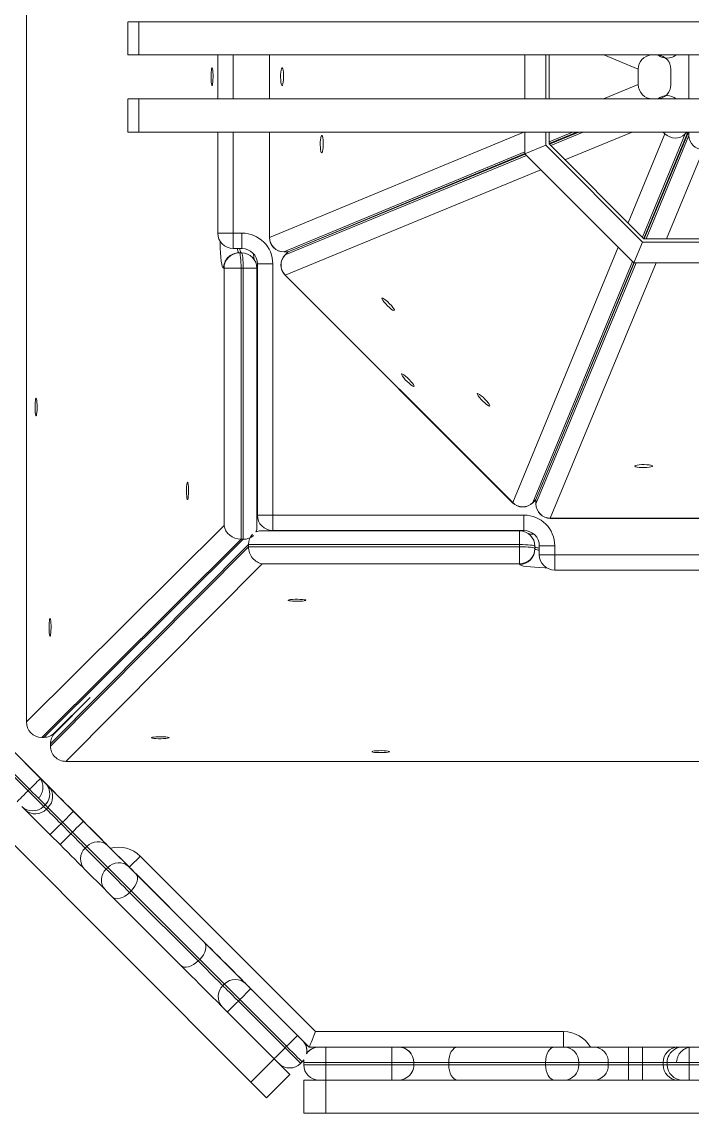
# Model space of a CAD drawing. Header units: millimetres. Extents: x -12977 to 11786, y -11805 to 10558.
# Drawn here: x -1019.3 to -715, y 893.8 to 1389.2 of the extents above; entities that cross this region are included whole.
import ezdxf

# ---------------------------------------------------------------- set-up
doc = ezdxf.new("R2010")
doc.units = ezdxf.units.MM
doc.layers.add('DIKOM_ОБЪЕКТ', color=7, linetype='Continuous')

msp = doc.modelspace()

# ---------------------------------------------------------------- linework, layer by layer
at = {"layer": 'DIKOM_ОБЪЕКТ', "color": 7, "linetype": 'Continuous', "lineweight": 15}
for p, q in [((-1017.231, 1071.409), (-1017.231, 1657.321)), ((-971.106, 1389.147), (-971.106, 1374.147)), ((-893.426, 1389.158), (-970.048, 1389.148)), ((-968.729, 1389.168), (-968.729, 1389.148)), ((-967.382, 1389.168), (-893.715, 1389.159)), ((-967.382, 1389.168), (-967.382, 1389.148)), ((-966.131, 1389.147), (-681.314, 1389.146)), ((-966.131, 1389.147), (-966.131, 1374.147)), ((-893.715, 1389.159), (-893.715, 1389.158)), ((-966.131, 1374.147), (-681.314, 1374.146)), ((-930.375, 1354.169), (-930.375, 1374.147)), ((-923.375, 1374.147), (-923.375, 1354.168)), ((-906.889, 1374.147), (-906.889, 1354.169)), ((-906.796, 1374.147), (-906.796, 1354.168)), ((-790.915, 1374.147), (-790.915, 1354.168)), ((-781.415, 1374.147), (-781.415, 1354.168)), ((-779.897, 1374.147), (-779.897, 1354.168)), ((-739.461, 1367.655), (-755.057, 1374.147)), ((-716.447, 1374.146), (-716.448, 1354.147)), ((-739.461, 1367.655), (-739.461, 1360.686)), ((-724.675, 1367.655), (-724.675, 1360.687)), ((-755.168, 1354.169), (-739.461, 1360.686)), ((-971.106, 1354.147), (-971.106, 1339.147)), ((-893.427, 1354.158), (-970.047, 1354.147)), ((-968.729, 1354.168), (-968.729, 1354.148)), ((-967.382, 1354.168), (-893.715, 1354.159)), ((-967.382, 1354.168), (-967.382, 1354.148)), ((-966.131, 1354.147), (-681.314, 1354.147)), ((-966.131, 1354.147), (-966.131, 1339.147)), ((-716.448, 1354.168), (-963.704, 1354.169)), ((-893.715, 1354.159), (-893.715, 1354.158)), ((-733.054, 1354.171), (-733.059, 1354.168)), ((-731.082, 1354.171), (-733.054, 1354.171)), ((-731.088, 1354.168), (-731.082, 1354.171)), ((-716.448, 1354.147), (-696.447, 1354.147)), ((-966.131, 1339.147), (-681.314, 1339.146)), ((-930.375, 1293.279), (-930.375, 1339.147)), ((-923.375, 1339.147), (-923.375, 1293.278)), ((-906.889, 1339.147), (-906.889, 1291.249)), ((-906.796, 1291.249), (-791.369, 1339.147)), ((-906.796, 1339.147), (-906.796, 1291.249)), ((-790.915, 1339.146), (-790.915, 1329.202)), ((-781.415, 1339.147), (-781.415, 1333.132)), ((-779.896, 1339.146), (-779.897, 1333.761)), ((-769.259, 1339.146), (-779.897, 1334.732)), ((-779.896, 1333.914), (-767.288, 1339.147)), ((-766.491, 1339.146), (-779.795, 1333.659)), ((-779.215, 1333.079), (-764.506, 1339.147)), ((-742.275, 1339.146), (-772.723, 1326.587)), ((-744.029, 1297.893), (-727.324, 1338.354)), ((-718.186, 1338.277), (-737.539, 1291.403)), ((-736.96, 1290.824), (-717.009, 1339.147)), ((-716.591, 1339.146), (-736.706, 1290.72)), ((-728.116, 1339.146), (-727.324, 1338.354)), ((-717.316, 1339.146), (-718.186, 1338.277)), ((-716.434, 1339.146), (-716.435, 1337.552)), ((-781.415, 1333.132), (-790.915, 1329.202)), ((-781.415, 1333.132), (-737.485, 1289.201)), ((-779.897, 1333.761), (-736.855, 1290.719)), ((-735.887, 1290.72), (-716.435, 1337.552)), ((-790.915, 1330.16), (-900.312, 1284.764)), ((-899.734, 1283.368), (-790.243, 1328.53)), ((-898.341, 1284.764), (-790.915, 1329.342)), ((-790.823, 1329.11), (-898.34, 1284.762)), ((-790.915, 1329.202), (-741.417, 1279.704)), ((-709.918, 1331.144), (-726.71, 1290.72)), ((-783.751, 1322.038), (-899.734, 1274.198)), ((-923.375, 1293.278), (-919.375, 1293.278)), ((-906.796, 1291.249), (-906.889, 1291.249)), ((-737.485, 1289.201), (-741.417, 1279.704)), ((-737.485, 1289.201), (-675.357, 1289.201)), ((-736.855, 1290.719), (-675.986, 1290.72)), ((-919.375, 1286.279), (-923.375, 1286.279)), ((-920.78, 1284.279), (-920.553, 1284.279)), ((-919.786, 1284.279), (-920.78, 1284.279)), ((-920.553, 1284.279), (-919.56, 1284.279)), ((-919.56, 1284.279), (-919.786, 1284.279)), ((-900.312, 1284.764), (-900.389, 1284.749)), ((-900.389, 1284.749), (-898.417, 1284.749)), ((-900.312, 1284.764), (-898.341, 1284.764)), ((-898.405, 1284.719), (-899.799, 1283.325)), ((-899.799, 1283.325), (-899.734, 1283.368)), ((-898.34, 1284.762), (-899.734, 1283.368)), ((-898.341, 1284.764), (-898.417, 1284.749)), ((-898.405, 1284.719), (-898.34, 1284.762)), ((-796.455, 1170.92), (-748.582, 1286.869)), ((-912.375, 1165.279), (-912.375, 1279.279)), ((-905.375, 1279.278), (-905.375, 1165.278)), ((-742.091, 1280.378), (-787.285, 1170.919)), ((-785.891, 1172.313), (-741.512, 1279.799)), ((-785.889, 1170.341), (-740.462, 1279.704)), ((-741.281, 1279.704), (-785.889, 1172.312)), ((-731.285, 1279.705), (-779.405, 1163.857)), ((-741.417, 1279.704), (-671.417, 1279.704)), ((-927.508, 1277.279), (-927.734, 1277.279)), ((-927.508, 1160.536), (-927.508, 1277.279)), ((-919.761, 1277.278), (-919.761, 1154.278)), ((-918.768, 1277.278), (-919.761, 1277.278)), ((-918.768, 1154.278), (-918.768, 1277.278)), ((-912.56, 1159.828), (-912.56, 1277.279)), ((-899.734, 1274.198), (-899.799, 1274.133)), ((-899.799, 1274.133), (-796.52, 1170.854)), ((-899.734, 1274.198), (-796.455, 1170.92)), ((-912.56, 1262.544), (-912.375, 1262.171)), ((-912.559, 1262.541), (-912.375, 1262.167)), ((-796.455, 1170.92), (-796.52, 1170.854)), ((-787.328, 1170.854), (-785.934, 1172.248)), ((-787.285, 1170.919), (-787.328, 1170.854)), ((-787.285, 1170.919), (-785.891, 1172.313)), ((-785.891, 1172.313), (-785.934, 1172.248)), ((-785.905, 1172.236), (-785.889, 1172.312)), ((-785.905, 1172.236), (-785.904, 1170.264)), ((-785.904, 1170.264), (-785.889, 1170.341)), ((-785.889, 1172.312), (-785.889, 1170.341)), ((-905.375, 1165.278), (-791.375, 1165.279)), ((-1017.231, 1071.409), (-927.508, 1160.536)), ((-779.405, 1163.857), (-633.347, 1163.857)), ((-779.405, 1163.857), (-779.404, 1163.764)), ((-779.404, 1163.764), (-633.346, 1163.764)), ((-1162.833, 1155.345), (-915.346, 907.858)), ((-793.375, 1158.094), (-910.826, 1158.094)), ((-791.375, 1158.279), (-905.375, 1158.279)), ((-808.447, 1158.279), (-808.073, 1158.094)), ((-808.443, 1158.279), (-808.069, 1158.094)), ((-919.761, 1154.278), (-1010.276, 1064.365)), ((-1009.282, 1064.365), (-918.768, 1154.278)), ((-1006.328, 1060.417), (-916.375, 1150.892)), ((-916.375, 1151.886), (-1006.327, 1061.41)), ((-918.768, 1154.278), (-919.761, 1154.278)), ((-916.375, 1151.886), (-916.375, 1150.892)), ((-793.375, 1151.886), (-916.375, 1151.886)), ((-916.375, 1150.892), (-793.375, 1150.892)), ((-793.375, 1150.892), (-793.375, 1151.886)), ((-786.375, 1151.094), (-786.375, 1150.101)), ((-786.375, 1150.868), (-786.375, 1151.094)), ((-786.375, 1149.875), (-786.375, 1150.868)), ((-786.375, 1150.101), (-786.375, 1149.875)), ((-784.375, 1147.279), (-784.375, 1151.279)), ((-777.375, 1151.278), (-777.375, 1147.279)), ((-777.375, 1147.279), (-635.375, 1147.278)), ((-910.118, 1143.146), (-999.283, 1053.462)), ((-793.375, 1143.146), (-910.118, 1143.146)), ((-793.375, 1142.919), (-793.375, 1143.146)), ((-635.375, 1140.279), (-777.375, 1140.279)), ((-978.277, 1013.22), (-1057.473, 1092.415)), ((-1004.412, 1066.38), (-988.305, 1082.381)), ((-988.305, 1082.381), (-1004.31, 1066.283)), ((-1009.282, 1064.365), (-1010.276, 1064.365)), ((-1006.327, 1061.41), (-1006.328, 1060.417)), ((-1024.951, 1059.879), (-1010.809, 1045.736)), ((-1030.608, 1054.221), (-1016.466, 1040.079)), ((-1015.76, 1040.786), (-1029.901, 1054.928)), ((-413.372, 1053.462), (-999.283, 1053.462)), ((-1010.999, 1045.93), (-1007.132, 1042.066)), ((-1016.466, 1040.079), (-1015.76, 1040.786)), ((-1008.688, 1043.615), (-1008.688, 1043.616)), ((-1017.739, 1031.459), (-1019.132, 1032.851)), ((-1008.688, 1033.716), (-1009.395, 1033.009)), ((-1009.393, 1033.011), (-1008.144, 1031.764)), ((-1007.437, 1032.471), (-1008.685, 1033.718)), ((-1008.144, 1031.764), (-1007.437, 1032.471)), ((-1007.505, 1035.292), (-1007.504, 1035.292)), ((-995.851, 1030.786), (-991.356, 1026.291)), ((-1000.801, 1025.836), (-1001.508, 1025.129)), ((-996.306, 1021.341), (-1000.801, 1025.836)), ((-1001.508, 1025.129), (-997.013, 1020.634)), ((-997.013, 1020.634), (-996.306, 1021.341)), ((-1001.962, 1015.685), (-1006.457, 1020.18)), ((-989.779, 1014.813), (-990.486, 1014.105)), ((-990.486, 1014.105), (-980.988, 1004.603)), ((-980.281, 1005.31), (-989.779, 1014.813)), ((-980.259, 1015.193), (-970.762, 1005.691)), ((-965.549, 1010.392), (-885.928, 930.772)), ((-981.368, 995.084), (-990.866, 1004.587)), ((-980.988, 1004.603), (-980.281, 1005.31)), ((-888.827, 923.772), (-970.498, 1005.443)), ((-968.376, 1003.322), (-968.376, 1003.321)), ((-967.571, 1002.499), (-936.477, 971.41)), ((-947.083, 960.804), (-978.177, 991.892)), ((-969.644, 994.672), (-970.351, 993.965)), ((-970.351, 993.965), (-939.257, 962.876)), ((-938.55, 963.583), (-969.644, 994.672)), ((-939.257, 962.876), (-938.55, 963.583)), ((-928.078, 951.692), (-927.37, 952.399)), ((-928.076, 951.694), (-928.078, 951.692)), ((-927.369, 952.401), (-928.076, 951.694)), ((-927.37, 952.399), (-927.369, 952.401)), ((-917.47, 952.401), (-917.471, 952.399)), ((-929.26, 950.118), (-929.261, 950.116)), ((-915.35, 950.277), (-894.137, 929.064)), ((-920.3, 945.327), (-921.007, 944.619)), ((-921.007, 944.619), (-899.794, 923.406)), ((-899.087, 924.113), (-920.3, 945.327)), ((-904.743, 918.457), (-925.956, 939.67)), ((-892.015, 926.943), (-892.009, 926.954)), ((-885.928, 930.772), (-773.327, 930.771)), ((-899.794, 923.406), (-899.087, 924.113)), ((-890.891, 925.837), (-891.018, 925.71)), ((-773.327, 923.772), (-888.827, 923.772)), ((-884.327, 923.772), (-884.333, 923.761)), ((-881.333, 923.761), (-851.333, 923.761)), ((-848.333, 923.761), (-848.332, 923.763)), ((-821.45, 923.765), (-777.481, 923.761)), ((-776.327, 923.772), (-776.327, 923.772)), ((-772.968, 923.761), (-759.531, 923.765)), ((-650.328, 923.77), (-762.328, 923.77)), ((-743.838, 923.766), (-737.481, 923.766)), ((-721.528, 923.765), (-716.062, 923.763)), ((-719.333, 923.761), (-719.333, 923.761)), ((-716.333, 923.761), (-696.333, 923.761)), ((-915.346, 907.858), (-904.745, 918.459)), ((-892.015, 917.043), (-892.722, 916.336)), ((-891.225, 917.986), (-892.015, 917.043)), ((-891.225, 917.986), (-891.333, 916.761)), ((-891.333, 915.761), (-891.333, 916.761)), ((-851.334, 916.76), (-881.334, 916.76)), ((-881.334, 916.76), (-881.334, 915.76)), ((-851.334, 915.76), (-851.334, 916.76)), ((-841.332, 916.763), (-841.333, 916.761)), ((-841.333, 916.761), (-841.333, 915.761)), ((-841.332, 915.763), (-841.332, 916.763)), ((-781.55, 916.761), (-825.519, 916.764)), ((-825.519, 916.764), (-825.519, 915.764)), ((-781.55, 915.761), (-781.55, 916.761)), ((-753.07, 916.765), (-766.506, 916.761)), ((-766.506, 916.761), (-766.506, 915.761)), ((-753.07, 915.765), (-753.07, 916.765)), ((-743.838, 916.765), (-743.838, 915.765)), ((-737.481, 916.765), (-743.838, 916.765)), ((-737.481, 915.765), (-737.481, 916.765)), ((-728.097, 916.765), (-728.097, 915.764)), ((-726.333, 916.764), (-728.097, 916.765)), ((-726.333, 915.761), (-726.333, 916.761)), ((-725.466, 920.135), (-725.887, 919.154)), ((-725.466, 920.135), (-725.466, 920.135)), ((-696.334, 916.76), (-716.334, 916.76)), ((-716.334, 916.76), (-716.334, 915.76)), ((-881.334, 915.76), (-851.334, 915.76)), ((-842.2, 912.387), (-842.199, 912.389)), ((-841.333, 915.761), (-841.332, 915.763)), ((-825.519, 915.764), (-781.55, 915.761)), ((-766.506, 915.761), (-753.07, 915.765)), ((-743.838, 915.765), (-737.481, 915.765)), ((-728.097, 915.764), (-726.333, 915.764)), ((-716.334, 915.76), (-696.334, 915.76)), ((-897.667, 911.395), (-908.274, 900.788)), ((-897.66, 911.409), (-897.667, 911.395)), ((-891.329, 893.769), (-891.328, 908.769)), ((-891.328, 908.769), (-891.321, 908.783)), ((-851.333, 908.761), (-881.333, 908.761)), ((-881.329, 908.761), (-881.329, 893.768)), ((-777.481, 908.761), (-821.45, 908.765)), ((-759.532, 908.765), (-772.967, 908.761)), ((-737.481, 908.766), (-743.838, 908.766)), ((-719.549, 908.764), (-721.527, 908.765)), ((-696.333, 908.76), (-716.333, 908.761)), ((-881.329, 893.768), (-531.329, 893.768))]:
    msp.add_line(p, q, dxfattribs=at)
at = {"layer": 'DIKOM_ОБЪЕКТ', "color": 7, "linetype": 'Continuous', "lineweight": 15, "flags": 128}
for points in [[(-970.048, 1389.148), (-970.741, 1389.147), (-971.078, 1389.147), (-971.031, 1389.147), (-970.605, 1389.147), (-969.832, 1389.147), (-968.771, 1389.147), (-967.505, 1389.147), (-966.131, 1389.147)], [(-963.704, 1389.169), (-965.139, 1389.169), (-966.455, 1389.168), (-967.543, 1389.168), (-968.31, 1389.168), (-968.692, 1389.168), (-968.657, 1389.168), (-968.208, 1389.168), (-967.382, 1389.168)], [(-893.715, 1389.159), (-893.171, 1389.159), (-892.759, 1389.159), (-892.49, 1389.159), (-892.373, 1389.159), (-892.412, 1389.158), (-892.605, 1389.158), (-892.947, 1389.158), (-893.426, 1389.158)], [(-971.106, 1374.147), (-971.031, 1374.147), (-970.604, 1374.147), (-969.831, 1374.147), (-968.771, 1374.147), (-967.505, 1374.147), (-966.131, 1374.147)], [(-932.939, 1360.284), (-932.806, 1360.462), (-932.684, 1360.979), (-932.585, 1361.79), (-932.518, 1362.822), (-932.488, 1363.985), (-932.498, 1365.174), (-932.547, 1366.284), (-932.631, 1367.216), (-932.743, 1367.888), (-932.872, 1368.239), (-933.007, 1368.24), (-933.136, 1367.888), (-933.247, 1367.217), (-933.331, 1366.284), (-933.38, 1365.175), (-933.391, 1363.986), (-933.36, 1362.823), (-933.293, 1361.791), (-933.194, 1360.98), (-933.073, 1360.462), (-932.939, 1360.284)], [(-901.154, 1360.274), (-900.955, 1360.452), (-900.774, 1360.969), (-900.627, 1361.78), (-900.526, 1362.812), (-900.482, 1363.975), (-900.497, 1365.164), (-900.57, 1366.274), (-900.695, 1367.206), (-900.861, 1367.878), (-901.053, 1368.229), (-901.254, 1368.229), (-901.446, 1367.878), (-901.612, 1367.206), (-901.737, 1366.274), (-901.811, 1365.165), (-901.825, 1363.976), (-901.781, 1362.813), (-901.68, 1361.78), (-901.533, 1360.969), (-901.352, 1360.452), (-901.154, 1360.274)], [(-970.047, 1354.147), (-970.741, 1354.147), (-971.078, 1354.147), (-971.031, 1354.147), (-970.605, 1354.147), (-969.831, 1354.147), (-968.771, 1354.147), (-967.505, 1354.147), (-966.131, 1354.147)], [(-963.704, 1354.169), (-965.139, 1354.168), (-966.456, 1354.168), (-967.543, 1354.168), (-968.31, 1354.168), (-968.692, 1354.168), (-968.657, 1354.168), (-968.208, 1354.168), (-967.382, 1354.168)], [(-893.715, 1354.159), (-893.171, 1354.159), (-892.759, 1354.159), (-892.49, 1354.159), (-892.373, 1354.159), (-892.412, 1354.159), (-892.605, 1354.158), (-892.947, 1354.158), (-893.427, 1354.158)], [(-971.106, 1339.147), (-971.031, 1339.147), (-970.605, 1339.147), (-969.831, 1339.147), (-968.771, 1339.147), (-967.505, 1339.147), (-966.131, 1339.147)], [(-883.147, 1329.642), (-882.948, 1329.819), (-882.767, 1330.336), (-882.62, 1331.147), (-882.52, 1332.18), (-882.475, 1333.342), (-882.49, 1334.531), (-882.563, 1335.641), (-882.689, 1336.574), (-882.854, 1337.245), (-883.046, 1337.597), (-883.247, 1337.597), (-883.439, 1337.246), (-883.605, 1336.574), (-883.73, 1335.642), (-883.803, 1334.532), (-883.819, 1333.343), (-883.774, 1332.181), (-883.673, 1331.148), (-883.526, 1330.337), (-883.345, 1329.819), (-883.147, 1329.642)], [(-930.375, 1293.279), (-930.24, 1293.279), (-929.842, 1293.279), (-929.195, 1293.279), (-928.325, 1293.279), (-927.264, 1293.279), (-926.054, 1293.278), (-924.741, 1293.278), (-923.375, 1293.278)], [(-923.375, 1286.279), (-923.375, 1286.414), (-923.375, 1286.812), (-923.375, 1287.458), (-923.375, 1288.329), (-923.375, 1289.39), (-923.375, 1290.6), (-923.375, 1291.913), (-923.375, 1293.278)], [(-919.375, 1286.279), (-919.375, 1286.413), (-919.375, 1286.812), (-919.375, 1287.458), (-919.375, 1288.329), (-919.375, 1289.389), (-919.375, 1290.6), (-919.375, 1291.913), (-919.375, 1293.278)], [(-927.734, 1277.279), (-928.01, 1277.492), (-928.276, 1278.124), (-928.526, 1279.156), (-928.753, 1280.556), (-928.948, 1282.281), (-929.106, 1284.281), (-929.223, 1286.492), (-929.295, 1288.85), (-929.306, 1289.562)], [(-920.553, 1284.279), (-920.399, 1284.144), (-920.25, 1283.746), (-920.113, 1283.099), (-919.993, 1282.228), (-919.895, 1281.168), (-919.822, 1279.957), (-919.776, 1278.644), (-919.761, 1277.278)], [(-918.768, 1277.278), (-918.783, 1278.644), (-918.828, 1279.957), (-918.901, 1281.167), (-918.999, 1282.228), (-919.119, 1283.099), (-919.256, 1283.746), (-919.405, 1284.144), (-919.56, 1284.279)], [(-912.375, 1279.279), (-912.24, 1279.279), (-911.842, 1279.279), (-911.195, 1279.279), (-910.325, 1279.279), (-909.264, 1279.279), (-908.054, 1279.278), (-906.741, 1279.278), (-905.375, 1279.278)], [(-919.761, 1277.278), (-921.133, 1277.278), (-922.483, 1277.278), (-923.759, 1277.278), (-924.911, 1277.279), (-925.896, 1277.279), (-926.676, 1277.279), (-927.22, 1277.279), (-927.508, 1277.279)], [(-918.768, 1277.278), (-917.426, 1277.278), (-916.166, 1277.278), (-915.037, 1277.279), (-914.081, 1277.279), (-913.337, 1277.279), (-912.831, 1277.279), (-912.584, 1277.279), (-912.56, 1277.279)], [(-850.198, 1258.096), (-850.183, 1258.362), (-850.421, 1258.856), (-850.89, 1259.533), (-851.549, 1260.334), (-852.34, 1261.188), (-853.191, 1262.018), (-854.028, 1262.751), (-854.776, 1263.322), (-855.368, 1263.679), (-855.752, 1263.792), (-855.894, 1263.65), (-855.781, 1263.266), (-855.423, 1262.674), (-854.853, 1261.926), (-854.12, 1261.09), (-853.29, 1260.238), (-852.436, 1259.448), (-851.635, 1258.789), (-850.958, 1258.319), (-850.464, 1258.081), (-850.198, 1258.096)], [(-841.277, 1223.718), (-841.262, 1223.984), (-841.5, 1224.478), (-841.969, 1225.155), (-842.628, 1225.956), (-843.419, 1226.81), (-844.27, 1227.64), (-845.107, 1228.373), (-845.854, 1228.944), (-846.447, 1229.301), (-846.831, 1229.414), (-846.973, 1229.272), (-846.86, 1228.888), (-846.502, 1228.296), (-845.932, 1227.548), (-845.199, 1226.712), (-844.369, 1225.86), (-843.515, 1225.07), (-842.714, 1224.411), (-842.037, 1223.942), (-841.543, 1223.703), (-841.277, 1223.718)], [(-806.893, 1214.792), (-806.879, 1215.058), (-807.117, 1215.551), (-807.586, 1216.229), (-808.245, 1217.03), (-809.036, 1217.884), (-809.887, 1218.714), (-810.724, 1219.447), (-811.471, 1220.017), (-812.064, 1220.375), (-812.448, 1220.488), (-812.59, 1220.346), (-812.477, 1219.962), (-812.119, 1219.37), (-811.548, 1218.622), (-810.816, 1217.785), (-809.985, 1216.934), (-809.132, 1216.144), (-808.331, 1215.484), (-807.653, 1215.015), (-807.159, 1214.777), (-806.893, 1214.792)], [(-1012.819, 1210.361), (-1012.685, 1210.538), (-1012.563, 1211.056), (-1012.465, 1211.867), (-1012.397, 1212.899), (-1012.367, 1214.062), (-1012.377, 1215.25), (-1012.427, 1216.361), (-1012.511, 1217.293), (-1012.622, 1217.965), (-1012.751, 1218.316), (-1012.886, 1218.316), (-1013.015, 1217.965), (-1013.126, 1217.293), (-1013.21, 1216.361), (-1013.26, 1215.251), (-1013.27, 1214.062), (-1013.24, 1212.9), (-1013.172, 1211.867), (-1013.074, 1211.056), (-1012.952, 1210.539), (-1012.819, 1210.361)], [(-733.005, 1187.5), (-733.183, 1187.698), (-733.7, 1187.879), (-734.511, 1188.026), (-735.543, 1188.127), (-736.706, 1188.171), (-737.895, 1188.156), (-739.005, 1188.083), (-739.937, 1187.958), (-740.609, 1187.792), (-740.96, 1187.6), (-740.96, 1187.399), (-740.608, 1187.207), (-739.937, 1187.042), (-739.005, 1186.916), (-737.895, 1186.843), (-736.706, 1186.828), (-735.543, 1186.873), (-734.511, 1186.973), (-733.7, 1187.12), (-733.182, 1187.301), (-733.005, 1187.5)], [(-944.075, 1172.281), (-943.941, 1172.459), (-943.82, 1172.976), (-943.721, 1173.787), (-943.653, 1174.82), (-943.623, 1175.982), (-943.633, 1177.171), (-943.683, 1178.281), (-943.767, 1179.213), (-943.878, 1179.885), (-944.007, 1180.237), (-944.142, 1180.237), (-944.271, 1179.885), (-944.383, 1179.214), (-944.467, 1178.282), (-944.516, 1177.172), (-944.526, 1175.983), (-944.496, 1174.82), (-944.429, 1173.788), (-944.33, 1172.977), (-944.208, 1172.459), (-944.075, 1172.281)], [(-912.375, 1165.279), (-912.24, 1165.279), (-911.842, 1165.279), (-911.195, 1165.279), (-910.325, 1165.279), (-909.264, 1165.279), (-908.054, 1165.278), (-906.741, 1165.278), (-905.375, 1165.278)], [(-905.375, 1165.278), (-905.375, 1163.913), (-905.375, 1162.6), (-905.375, 1161.39), (-905.375, 1160.329), (-905.375, 1159.458), (-905.375, 1158.812), (-905.375, 1158.414), (-905.375, 1158.279)], [(-791.375, 1165.279), (-791.375, 1163.913), (-791.375, 1162.6), (-791.375, 1161.39), (-791.375, 1160.329), (-791.375, 1159.459), (-791.375, 1158.812), (-791.375, 1158.414), (-791.375, 1158.279)], [(-793.375, 1151.886), (-793.375, 1153.228), (-793.375, 1154.487), (-793.375, 1155.617), (-793.375, 1156.572), (-793.375, 1157.317), (-793.375, 1157.823), (-793.375, 1158.07), (-793.375, 1158.094)], [(-786.375, 1151.094), (-786.509, 1151.249), (-786.908, 1151.397), (-787.555, 1151.534), (-788.425, 1151.654), (-789.486, 1151.752), (-790.696, 1151.826), (-792.01, 1151.871), (-793.375, 1151.886)], [(-793.375, 1150.892), (-793.375, 1149.52), (-793.375, 1148.17), (-793.375, 1146.895), (-793.375, 1145.742), (-793.375, 1144.757), (-793.375, 1143.978), (-793.375, 1143.434), (-793.375, 1143.146)], [(-793.375, 1150.892), (-792.01, 1150.877), (-790.696, 1150.832), (-789.486, 1150.759), (-788.425, 1150.66), (-787.555, 1150.54), (-786.908, 1150.404), (-786.509, 1150.255), (-786.375, 1150.101)], [(-777.375, 1151.278), (-778.741, 1151.278), (-780.054, 1151.278), (-781.264, 1151.279), (-782.325, 1151.279), (-783.195, 1151.279), (-783.842, 1151.279), (-784.24, 1151.279), (-784.375, 1151.279)], [(-777.375, 1147.279), (-778.741, 1147.278), (-780.054, 1147.278), (-781.264, 1147.279), (-782.325, 1147.279), (-783.195, 1147.279), (-783.842, 1147.279), (-784.24, 1147.279), (-784.375, 1147.279)], [(-777.375, 1147.279), (-777.375, 1145.913), (-777.375, 1144.6), (-777.375, 1143.39), (-777.375, 1142.329), (-777.375, 1141.459), (-777.375, 1140.812), (-777.375, 1140.414), (-777.375, 1140.279)], [(-781.093, 1141.348), (-781.805, 1141.36), (-784.162, 1141.431), (-786.374, 1141.548), (-788.373, 1141.706), (-790.099, 1141.902), (-791.499, 1142.128), (-792.53, 1142.378), (-793.162, 1142.644), (-793.375, 1142.919)], [(-890.38, 1126.586), (-890.558, 1126.72), (-891.075, 1126.841), (-891.886, 1126.94), (-892.919, 1127.007), (-894.081, 1127.037), (-895.27, 1127.027), (-896.38, 1126.978), (-897.312, 1126.894), (-897.984, 1126.783), (-898.335, 1126.654), (-898.335, 1126.519), (-897.984, 1126.39), (-897.312, 1126.279), (-896.38, 1126.195), (-895.269, 1126.145), (-894.08, 1126.135), (-892.918, 1126.165), (-891.886, 1126.233), (-891.075, 1126.332), (-890.557, 1126.453), (-890.38, 1126.586)], [(-1006.481, 1110.29), (-1006.347, 1110.467), (-1006.226, 1110.985), (-1006.127, 1111.795), (-1006.06, 1112.828), (-1006.03, 1113.991), (-1006.04, 1115.18), (-1006.089, 1116.289), (-1006.173, 1117.222), (-1006.285, 1117.894), (-1006.413, 1118.245), (-1006.549, 1118.245), (-1006.677, 1117.894), (-1006.789, 1117.222), (-1006.873, 1116.29), (-1006.922, 1115.18), (-1006.932, 1113.991), (-1006.902, 1112.829), (-1006.835, 1111.796), (-1006.736, 1110.985), (-1006.614, 1110.468), (-1006.481, 1110.29)], [(-952.398, 1064.207), (-952.576, 1064.34), (-953.093, 1064.462), (-953.904, 1064.561), (-954.937, 1064.628), (-956.1, 1064.658), (-957.289, 1064.648), (-958.398, 1064.599), (-959.331, 1064.515), (-960.002, 1064.403), (-960.354, 1064.275), (-960.353, 1064.14), (-960.002, 1064.011), (-959.33, 1063.899), (-958.398, 1063.815), (-957.288, 1063.766), (-956.099, 1063.756), (-954.936, 1063.786), (-953.904, 1063.853), (-953.093, 1063.952), (-952.576, 1064.074), (-952.398, 1064.207)], [(-852.33, 1057.872), (-852.508, 1058.006), (-853.025, 1058.127), (-853.836, 1058.226), (-854.869, 1058.293), (-856.031, 1058.323), (-857.22, 1058.313), (-858.33, 1058.264), (-859.262, 1058.18), (-859.934, 1058.069), (-860.285, 1057.94), (-860.285, 1057.805), (-859.933, 1057.676), (-859.262, 1057.565), (-858.33, 1057.48), (-857.22, 1057.431), (-856.031, 1057.421), (-854.868, 1057.451), (-853.836, 1057.519), (-853.025, 1057.617), (-852.507, 1057.739), (-852.33, 1057.872)], [(-1010.809, 1045.736), (-1010.904, 1045.641), (-1011.186, 1045.359), (-1011.643, 1044.902), (-1012.259, 1044.286), (-1013.009, 1043.536), (-1013.865, 1042.68), (-1014.794, 1041.752), (-1015.76, 1040.786)], [(-1011.696, 1046.626), (-1011.733, 1046.663), (-1011.682, 1046.613), (-1011.542, 1046.473)], [(-1009.145, 1044.074), (-1010.019, 1044.948), (-1010.724, 1045.654), (-1011.25, 1046.18), (-1011.588, 1046.518), (-1011.696, 1046.626)], [(-1011.542, 1046.473), (-1011.436, 1046.367), (-1010.999, 1045.93)], [(-1010.809, 1045.736), (-1010.396, 1045.323), (-1009.998, 1044.925), (-1009.631, 1044.558), (-1009.309, 1044.237), (-1009.045, 1043.973), (-1008.849, 1043.777), (-1008.729, 1043.656), (-1008.688, 1043.615)], [(-1008.688, 1033.716), (-1008.824, 1033.852), (-1009.226, 1034.254), (-1009.88, 1034.907), (-1010.759, 1035.786), (-1011.831, 1036.858), (-1013.054, 1038.08), (-1014.38, 1039.407), (-1015.76, 1040.786)], [(-1008.688, 1043.616), (-1008.695, 1043.623), (-1008.717, 1043.646), (-1008.754, 1043.682), (-1008.805, 1043.734), (-1008.87, 1043.799), (-1008.949, 1043.878), (-1009.041, 1043.97), (-1009.145, 1044.074)], [(-1007.132, 1042.066), (-1006.372, 1041.306), (-1005.368, 1040.303), (-1004.144, 1039.079), (-1002.728, 1037.663), (-1001.153, 1036.088), (-999.455, 1034.391), (-997.674, 1032.61), (-995.851, 1030.786)], [(-1016.466, 1040.079), (-1017.432, 1039.113), (-1018.36, 1038.185), (-1019.216, 1037.329), (-1019.966, 1036.579), (-1020.582, 1035.964), (-1021.039, 1035.506), (-1021.321, 1035.225), (-1021.416, 1035.13)], [(-1016.466, 1040.079), (-1015.087, 1038.699), (-1013.76, 1037.373), (-1012.538, 1036.151), (-1011.466, 1035.079), (-1010.587, 1034.2), (-1009.933, 1033.547), (-1009.531, 1033.145), (-1009.395, 1033.009)], [(-1006.457, 1020.18), (-1008.28, 1022.003), (-1010.062, 1023.784), (-1011.759, 1025.482), (-1013.334, 1027.057), (-1014.751, 1028.472), (-1015.975, 1029.696), (-1016.978, 1030.699), (-1017.739, 1031.459)], [(-1007.505, 1035.292), (-1007.817, 1034.777), (-1008.688, 1033.716)], [(-1008.144, 1031.764), (-1007.697, 1031.317), (-1007.106, 1030.727), (-1006.386, 1030.007), (-1005.553, 1029.174), (-1004.627, 1028.247), (-1003.628, 1027.249), (-1002.58, 1026.201), (-1001.508, 1025.129)], [(-1000.801, 1025.836), (-1001.873, 1026.908), (-1002.921, 1027.956), (-1003.92, 1028.955), (-1004.846, 1029.881), (-1005.679, 1030.714), (-1006.399, 1031.434), (-1006.99, 1032.024), (-1007.437, 1032.471)], [(-995.851, 1030.786), (-995.946, 1030.691), (-996.227, 1030.409), (-996.685, 1029.952), (-997.301, 1029.336), (-998.051, 1028.586), (-998.907, 1027.73), (-999.835, 1026.801), (-1000.801, 1025.836)], [(-991.356, 1026.291), (-991.451, 1026.196), (-991.732, 1025.914), (-992.19, 1025.457), (-992.806, 1024.841), (-993.556, 1024.091), (-994.411, 1023.235), (-995.34, 1022.306), (-996.306, 1021.341)], [(-991.356, 1026.291), (-989.594, 1024.53), (-987.872, 1022.807), (-986.224, 1021.16), (-984.687, 1019.622), (-983.294, 1018.229), (-982.075, 1017.01), (-981.056, 1015.99), (-980.259, 1015.193)], [(-1001.508, 1025.129), (-1002.474, 1024.163), (-1003.402, 1023.235), (-1004.258, 1022.379), (-1005.008, 1021.629), (-1005.623, 1021.013), (-1006.081, 1020.556), (-1006.362, 1020.275), (-1006.457, 1020.18)], [(-997.013, 1020.634), (-997.978, 1019.668), (-998.907, 1018.739), (-999.763, 1017.884), (-1000.513, 1017.134), (-1001.128, 1016.518), (-1001.586, 1016.061), (-1001.867, 1015.78), (-1001.962, 1015.685)], [(-997.013, 1020.634), (-995.977, 1019.598), (-994.963, 1018.584), (-993.994, 1017.615), (-993.09, 1016.711), (-992.271, 1015.891), (-991.554, 1015.174), (-990.954, 1014.574), (-990.486, 1014.105)], [(-989.779, 1014.813), (-990.247, 1015.281), (-990.846, 1015.881), (-991.564, 1016.598), (-992.383, 1017.418), (-993.287, 1018.322), (-994.257, 1019.292), (-995.27, 1020.305), (-996.306, 1021.341)], [(-990.866, 1004.587), (-991.663, 1005.384), (-992.682, 1006.403), (-993.9, 1007.622), (-995.294, 1009.016), (-996.831, 1010.553), (-998.478, 1012.201), (-1000.201, 1013.924), (-1001.962, 1015.685)], [(-968.376, 1003.321), (-968.527, 1003.472), (-968.974, 1003.918), (-969.703, 1004.647), (-970.693, 1005.636), (-971.913, 1006.856), (-973.327, 1008.27), (-974.891, 1009.834), (-976.558, 1011.5), (-978.277, 1013.22)], [(-970.762, 1005.691), (-970.531, 1005.46), (-970.214, 1005.142), (-969.826, 1004.754), (-969.386, 1004.314), (-968.917, 1003.845), (-968.443, 1003.371), (-967.986, 1002.914), (-967.571, 1002.499)], [(-965.549, 1010.392), (-966.514, 1009.426), (-967.443, 1008.498), (-968.298, 1007.642), (-969.048, 1006.892), (-969.664, 1006.277), (-970.121, 1005.82), (-970.403, 1005.538), (-970.498, 1005.443)], [(-980.988, 1004.603), (-980.32, 1003.934), (-979.418, 1003.032), (-978.32, 1001.934), (-977.069, 1000.682), (-975.714, 999.328), (-974.309, 997.923), (-972.911, 996.524), (-971.574, 995.187), (-970.351, 993.965)], [(-969.644, 994.672), (-970.866, 995.894), (-972.204, 997.231), (-973.602, 998.63), (-975.007, 1000.035), (-976.362, 1001.39), (-977.613, 1002.641), (-978.711, 1003.739), (-979.612, 1004.641), (-980.281, 1005.31)], [(-967.571, 1002.499), (-967.105, 1001.843), (-966.847, 1001.021), (-966.807, 1000.066), (-966.986, 999.015), (-967.379, 997.907), (-967.969, 996.785), (-968.733, 995.693), (-969.644, 994.672)], [(-978.177, 991.892), (-978.593, 992.308), (-979.049, 992.764), (-979.524, 993.239), (-979.993, 993.708), (-980.432, 994.147), (-980.82, 994.536), (-981.138, 994.853), (-981.368, 995.084)], [(-970.351, 993.965), (-971.372, 993.054), (-972.464, 992.289), (-973.586, 991.7), (-974.693, 991.307), (-975.745, 991.128), (-976.7, 991.168), (-977.521, 991.426), (-978.177, 991.892)], [(-936.477, 971.41), (-936.011, 970.754), (-935.753, 969.932), (-935.713, 968.977), (-935.893, 967.926), (-936.284, 966.818), (-936.875, 965.696), (-937.639, 964.604), (-938.55, 963.583)], [(-936.477, 971.41), (-934.979, 969.912), (-933.363, 968.297), (-931.666, 966.6), (-929.922, 964.856), (-928.169, 963.103), (-926.444, 961.378), (-924.784, 959.717), (-923.224, 958.158), (-921.797, 956.731), (-920.535, 955.468), (-919.463, 954.396), (-918.605, 953.538), (-917.979, 952.911), (-917.597, 952.529), (-917.47, 952.401)], [(-939.257, 962.876), (-940.278, 961.966), (-941.37, 961.201), (-942.492, 960.611), (-943.6, 960.219), (-944.651, 960.039), (-945.606, 960.079), (-946.427, 960.337), (-947.083, 960.804)], [(-939.257, 962.876), (-938.037, 961.656), (-936.703, 960.322), (-935.307, 958.926), (-933.905, 957.524), (-932.552, 956.171), (-931.302, 954.921), (-930.204, 953.823), (-929.301, 952.92), (-928.63, 952.248), (-928.216, 951.834), (-928.076, 951.694)], [(-927.369, 952.401), (-927.509, 952.541), (-927.922, 952.955), (-928.594, 953.627), (-929.497, 954.53), (-930.595, 955.628), (-931.845, 956.879), (-933.198, 958.231), (-934.6, 959.634), (-935.996, 961.029), (-937.33, 962.363), (-938.55, 963.583)], [(-928.243, 941.962), (-928.585, 942.304), (-929.212, 942.931), (-930.07, 943.789), (-931.142, 944.862), (-932.404, 946.124), (-933.83, 947.551), (-935.39, 949.111), (-937.05, 950.771), (-938.775, 952.496), (-940.528, 954.249), (-942.272, 955.993), (-943.97, 957.691), (-945.585, 959.306), (-947.083, 960.804)], [(-928.078, 951.692), (-928.948, 950.631), (-929.262, 950.113)], [(-928.076, 951.694), (-928.947, 950.633), (-929.26, 950.118)], [(-928.078, 951.692), (-927.942, 951.556), (-927.54, 951.153), (-926.886, 950.499), (-926.007, 949.62), (-924.935, 948.548), (-923.713, 947.326), (-922.387, 945.999), (-921.007, 944.619)], [(-920.3, 945.327), (-921.679, 946.706), (-923.006, 948.033), (-924.228, 949.255), (-925.3, 950.327), (-926.179, 951.206), (-926.832, 951.86), (-927.235, 952.263), (-927.37, 952.399)], [(-917.471, 952.399), (-917.43, 952.358), (-917.31, 952.237), (-917.113, 952.041), (-916.85, 951.777), (-916.528, 951.456), (-916.161, 951.089), (-915.764, 950.691), (-915.35, 950.277)], [(-915.35, 950.277), (-915.445, 950.182), (-915.727, 949.9), (-916.184, 949.443), (-916.8, 948.827), (-917.55, 948.077), (-918.406, 947.221), (-919.334, 946.292), (-920.3, 945.327)], [(-925.956, 939.67), (-926.37, 940.084), (-926.768, 940.482), (-927.135, 940.849), (-927.456, 941.17), (-927.72, 941.434), (-927.916, 941.631), (-928.037, 941.751), (-928.077, 941.792)], [(-921.007, 944.619), (-921.973, 943.654), (-922.901, 942.725), (-923.757, 941.87), (-924.507, 941.12), (-925.122, 940.504), (-925.58, 940.047), (-925.861, 939.765), (-925.956, 939.67)], [(-894.137, 929.064), (-894.232, 928.969), (-894.514, 928.687), (-894.971, 928.229), (-895.587, 927.614), (-896.337, 926.863), (-897.192, 926.008), (-898.121, 925.079), (-899.087, 924.113)], [(-894.137, 929.064), (-893.723, 928.65), (-893.325, 928.252), (-892.958, 927.886), (-892.637, 927.564), (-892.373, 927.3), (-892.177, 927.104), (-892.056, 926.983), (-892.015, 926.943)], [(-773.327, 923.772), (-773.327, 923.906), (-773.327, 924.305), (-773.327, 924.951), (-773.327, 925.822), (-773.327, 926.882), (-773.327, 928.093), (-773.327, 929.406), (-773.327, 930.771)], [(-899.794, 923.406), (-900.759, 922.441), (-901.688, 921.512), (-902.544, 920.656), (-903.294, 919.907), (-903.909, 919.291), (-904.366, 918.834), (-904.648, 918.552), (-904.743, 918.457)], [(-899.794, 923.406), (-898.414, 922.027), (-897.088, 920.7), (-895.865, 919.478), (-894.794, 918.407), (-893.914, 917.527), (-893.261, 916.874), (-892.858, 916.472), (-892.722, 916.336)], [(-892.015, 917.043), (-892.151, 917.179), (-892.553, 917.581), (-893.207, 918.234), (-894.086, 919.114), (-895.158, 920.185), (-896.381, 921.407), (-897.707, 922.734), (-899.087, 924.113)], [(-884.333, 923.761), (-884.276, 923.761), (-884.105, 923.761), (-883.828, 923.761), (-883.454, 923.761), (-883, 923.761), (-882.481, 923.761), (-881.919, 923.761), (-881.333, 923.761)], [(-881.333, 923.761), (-881.334, 923.626), (-881.333, 923.227), (-881.334, 922.58), (-881.334, 921.71), (-881.333, 920.649), (-881.333, 919.438), (-881.334, 918.126), (-881.334, 916.76)], [(-851.333, 923.761), (-851.333, 923.626), (-851.333, 923.227), (-851.334, 922.58), (-851.334, 921.71), (-851.334, 920.649), (-851.334, 919.439), (-851.334, 918.125), (-851.334, 916.76)], [(-851.333, 923.761), (-850.748, 923.761), (-850.185, 923.761), (-849.667, 923.761), (-849.212, 923.761), (-848.839, 923.761), (-848.561, 923.761), (-848.391, 923.761), (-848.333, 923.761)], [(-848.332, 923.763), (-848.151, 923.763), (-847.611, 923.764), (-846.725, 923.764), (-845.511, 923.764), (-843.995, 923.764), (-842.21, 923.765), (-840.192, 923.765), (-837.986, 923.765), (-835.638, 923.765), (-833.199, 923.765), (-830.719, 923.765), (-828.253, 923.765), (-825.853, 923.765), (-823.569, 923.765), (-821.45, 923.765)], [(-821.45, 923.765), (-822.244, 923.63), (-823.007, 923.232), (-823.711, 922.585), (-824.327, 921.714), (-824.833, 920.653), (-825.209, 919.443), (-825.441, 918.13), (-825.519, 916.764)], [(-777.481, 923.761), (-778.274, 923.627), (-779.038, 923.228), (-779.741, 922.581), (-780.358, 921.711), (-780.864, 920.65), (-781.24, 919.44), (-781.472, 918.126), (-781.55, 916.761)], [(-777.481, 923.761), (-776.893, 923.761), (-776.248, 923.761), (-775.577, 923.761), (-774.914, 923.761), (-774.292, 923.761), (-773.743, 923.761), (-773.294, 923.761), (-772.968, 923.761)], [(-762.328, 923.77), (-764.759, 923.77), (-767.116, 923.77), (-769.328, 923.771), (-771.327, 923.771), (-773.052, 923.771), (-774.452, 923.771), (-775.483, 923.771), (-776.114, 923.772), (-776.327, 923.772)], [(-759.531, 923.765), (-758.405, 923.765), (-756.963, 923.765), (-755.239, 923.766), (-753.269, 923.766), (-751.095, 923.766), (-748.765, 923.766), (-746.328, 923.766), (-743.838, 923.766)], [(-743.838, 923.766), (-743.838, 923.631), (-743.838, 923.233), (-743.838, 922.586), (-743.838, 921.715), (-743.838, 920.654), (-743.838, 919.444), (-743.838, 918.131), (-743.838, 916.765)], [(-737.481, 923.766), (-734.902, 923.766), (-732.383, 923.766), (-729.983, 923.766), (-727.755, 923.766), (-725.753, 923.766), (-724.022, 923.765), (-722.603, 923.765), (-721.528, 923.765)], [(-737.481, 923.766), (-737.481, 923.631), (-737.481, 923.233), (-737.481, 922.586), (-737.481, 921.715), (-737.481, 920.654), (-737.481, 919.444), (-737.481, 918.131), (-737.481, 916.765)], [(-719.333, 923.761), (-719.276, 923.761), (-719.105, 923.761), (-718.828, 923.761), (-718.455, 923.761), (-718, 923.761), (-717.481, 923.761), (-716.919, 923.761), (-716.333, 923.761)], [(-718.686, 923.761), (-718.833, 923.761), (-718.963, 923.761), (-719.074, 923.761), (-719.166, 923.761), (-719.239, 923.761), (-719.291, 923.761), (-719.322, 923.761), (-719.333, 923.761)], [(-715.402, 923.762), (-715.708, 923.762), (-716.452, 923.762), (-717.45, 923.762), (-718.686, 923.761)], [(-716.333, 923.761), (-716.333, 923.626), (-716.333, 923.227), (-716.334, 922.58), (-716.334, 921.71), (-716.334, 920.649), (-716.334, 919.439), (-716.334, 918.125), (-716.334, 916.76)], [(-716.062, 923.763), (-715.444, 923.763), (-715.096, 923.763), (-715.024, 923.762), (-715.229, 923.762), (-715.402, 923.762)], [(-902.622, 916.336), (-902.662, 916.377), (-902.783, 916.498), (-902.979, 916.694), (-903.243, 916.957), (-903.565, 917.279), (-903.931, 917.646), (-904.329, 918.043), (-904.743, 918.457)], [(-881.334, 916.76), (-883.285, 916.76), (-885.161, 916.76), (-886.889, 916.76), (-888.405, 916.76), (-889.648, 916.76), (-890.572, 916.76), (-891.141, 916.761), (-891.333, 916.761)], [(-841.333, 916.761), (-841.525, 916.761), (-842.095, 916.761), (-843.019, 916.76), (-844.263, 916.76), (-845.778, 916.76), (-847.507, 916.76), (-849.383, 916.76), (-851.334, 916.76)], [(-825.519, 916.764), (-827.244, 916.764), (-829.131, 916.764), (-831.104, 916.764), (-833.087, 916.764), (-835, 916.764), (-836.768, 916.764), (-838.322, 916.764), (-839.599, 916.764), (-840.549, 916.764), (-841.134, 916.763), (-841.332, 916.763)], [(-766.506, 916.761), (-767.451, 916.761), (-768.726, 916.761), (-770.279, 916.761), (-772.049, 916.76), (-773.965, 916.76), (-775.952, 916.76), (-777.93, 916.76), (-779.821, 916.76), (-781.55, 916.761)], [(-743.838, 916.765), (-745.303, 916.765), (-746.736, 916.765), (-748.107, 916.765), (-749.386, 916.765), (-750.545, 916.765), (-751.559, 916.765), (-752.407, 916.765), (-753.07, 916.765)], [(-728.097, 916.765), (-728.729, 916.765), (-729.564, 916.765), (-730.582, 916.765), (-731.76, 916.765), (-733.07, 916.765), (-734.483, 916.765), (-735.964, 916.765), (-737.481, 916.765)], [(-716.334, 916.76), (-718.285, 916.76), (-720.161, 916.76), (-721.889, 916.76), (-723.405, 916.76), (-724.648, 916.76), (-725.572, 916.76), (-726.141, 916.761), (-726.333, 916.761)], [(-902.381, 916.107), (-902.033, 915.759), (-900.811, 914.536), (-899.739, 913.465), (-898.859, 912.586), (-898.206, 911.933), (-897.803, 911.53), (-897.667, 911.395)], [(-897.66, 911.409), (-897.795, 911.545), (-898.198, 911.948), (-898.851, 912.601), (-899.73, 913.481), (-900.802, 914.553), (-902.024, 915.775), (-902.18, 915.931)], [(-891.333, 915.761), (-891.141, 915.761), (-890.572, 915.76), (-889.648, 915.76), (-888.404, 915.76), (-886.889, 915.76), (-885.16, 915.76), (-883.284, 915.76), (-881.334, 915.76)], [(-881.334, 915.76), (-881.334, 914.394), (-881.334, 913.081), (-881.334, 911.871), (-881.334, 910.81), (-881.333, 909.94), (-881.334, 909.293), (-881.333, 908.895), (-881.333, 908.761)], [(-851.334, 915.76), (-849.383, 915.76), (-847.507, 915.76), (-845.778, 915.76), (-844.262, 915.76), (-843.019, 915.76), (-842.095, 915.76), (-841.526, 915.761), (-841.333, 915.761)], [(-851.334, 915.76), (-851.333, 914.394), (-851.333, 913.081), (-851.333, 911.871), (-851.333, 910.81), (-851.333, 909.94), (-851.333, 909.293), (-851.333, 908.895), (-851.333, 908.761)], [(-841.332, 915.763), (-841.134, 915.763), (-840.549, 915.764), (-839.598, 915.764), (-838.322, 915.764), (-836.769, 915.764), (-835.001, 915.764), (-833.087, 915.764), (-831.104, 915.764), (-829.131, 915.764), (-827.244, 915.764), (-825.519, 915.764)], [(-825.519, 915.764), (-825.441, 914.399), (-825.209, 913.085), (-824.833, 911.875), (-824.327, 910.814), (-823.71, 909.944), (-823.007, 909.297), (-822.244, 908.899), (-821.45, 908.765)], [(-781.55, 915.761), (-779.821, 915.761), (-777.93, 915.76), (-775.952, 915.76), (-773.966, 915.76), (-772.049, 915.761), (-770.279, 915.761), (-768.726, 915.761), (-767.452, 915.761), (-766.506, 915.761)], [(-781.55, 915.761), (-781.472, 914.395), (-781.24, 913.082), (-780.864, 911.872), (-780.358, 910.811), (-779.741, 909.94), (-779.038, 909.294), (-778.275, 908.896), (-777.481, 908.761)], [(-753.07, 915.765), (-752.407, 915.765), (-751.559, 915.765), (-750.545, 915.765), (-749.386, 915.765), (-748.107, 915.765), (-746.736, 915.765), (-745.303, 915.765), (-743.838, 915.765)], [(-743.838, 915.765), (-743.838, 914.4), (-743.838, 913.087), (-743.838, 911.876), (-743.838, 910.816), (-743.838, 909.945), (-743.838, 909.299), (-743.838, 908.9), (-743.838, 908.766)], [(-737.481, 915.765), (-735.964, 915.765), (-734.483, 915.765), (-733.07, 915.765), (-731.76, 915.765), (-730.582, 915.765), (-729.564, 915.765), (-728.729, 915.765), (-728.097, 915.764)], [(-737.481, 915.765), (-737.481, 914.4), (-737.481, 913.087), (-737.481, 911.876), (-737.481, 910.816), (-737.481, 909.945), (-737.481, 909.299), (-737.481, 908.9), (-737.481, 908.766)], [(-726.333, 915.761), (-726.141, 915.761), (-725.572, 915.761), (-724.648, 915.76), (-723.405, 915.76), (-721.889, 915.76), (-720.16, 915.76), (-718.284, 915.76), (-716.334, 915.76)], [(-716.334, 915.76), (-716.334, 914.394), (-716.334, 913.081), (-716.334, 911.871), (-716.334, 910.81), (-716.333, 909.94), (-716.333, 909.293), (-716.333, 908.895), (-716.333, 908.761)], [(-908.274, 900.788), (-908.41, 900.924), (-908.813, 901.326), (-909.466, 901.979), (-910.346, 902.858), (-911.417, 903.93), (-912.64, 905.152), (-913.966, 906.479), (-915.346, 907.858)], [(-891.328, 908.769), (-891.136, 908.769), (-890.568, 908.769), (-889.643, 908.768), (-888.4, 908.768), (-886.885, 908.768), (-885.156, 908.768), (-884.416, 908.768)], [(-884.906, 908.784), (-885.147, 908.784), (-886.876, 908.784), (-888.392, 908.784), (-889.635, 908.784), (-890.56, 908.784), (-891.128, 908.784), (-891.321, 908.783)], [(-881.333, 908.761), (-881.919, 908.761), (-882.481, 908.761), (-883, 908.761), (-883.455, 908.761), (-883.827, 908.761), (-884.105, 908.761), (-884.276, 908.761), (-884.333, 908.761)], [(-848.333, 908.761), (-848.391, 908.761), (-848.562, 908.761), (-848.839, 908.761), (-849.212, 908.761), (-849.666, 908.761), (-850.185, 908.76), (-850.748, 908.76), (-851.333, 908.761)], [(-821.45, 908.765), (-823.569, 908.765), (-825.852, 908.765), (-828.253, 908.765), (-830.72, 908.765), (-833.199, 908.765), (-835.638, 908.765), (-837.986, 908.765), (-840.192, 908.765), (-842.209, 908.765), (-843.995, 908.764), (-845.511, 908.764), (-846.725, 908.764), (-847.611, 908.764), (-847.997, 908.764)], [(-772.967, 908.761), (-773.294, 908.761), (-773.743, 908.761), (-774.292, 908.761), (-774.914, 908.761), (-775.577, 908.761), (-776.248, 908.761), (-776.893, 908.761), (-777.481, 908.761)], [(-743.838, 908.766), (-746.328, 908.766), (-748.765, 908.766), (-751.095, 908.766), (-753.269, 908.766), (-755.239, 908.765), (-756.963, 908.765), (-758.404, 908.765), (-759.532, 908.765)], [(-721.527, 908.765), (-722.603, 908.765), (-724.022, 908.765), (-725.753, 908.765), (-727.755, 908.766), (-729.982, 908.766), (-732.383, 908.766), (-734.902, 908.766), (-737.481, 908.766)], [(-716.333, 908.761), (-716.918, 908.761), (-717.481, 908.761), (-718, 908.761), (-718.455, 908.761), (-718.827, 908.761), (-719.105, 908.761), (-719.275, 908.761), (-719.333, 908.761)], [(-881.329, 893.768), (-883.28, 893.768), (-885.156, 893.768), (-886.885, 893.768), (-888.4, 893.768), (-889.644, 893.769), (-890.568, 893.769), (-891.137, 893.769), (-891.329, 893.769)]]:
    msp.add_lwpolyline(points, dxfattribs=at)
at = {"layer": 'DIKOM_ОБЪЕКТ', "color": 7, "linetype": 'Continuous', "lineweight": 15}
for centre, radius, start, end in [((-923.375, 1293.279), 7, 180.00345, 270), ((-919.375, 1279.278), 14, 0.00345, 90), ((-900.389, 1291.249), 6.5, 180, 270.00107), ((-900.26, 1291.3), 6.536, 180.4523, 269.54428), ((-920.757, 1277.302), 6.977, 90.18513, 180.18781), ((-920.531, 1277.301), 6.978, 90.18377, 180.18346), ((-918.188, 1286.074), 3.153, 176.27074, 214.69751), ((-917.196, 1286.074), 3.151, 176.26327, 214.72344), ((-919.56, 1277.279), 7, 0, 89.94497), ((-919.375, 1279.279), 7, 0.00345, 90), ((-895.203, 1278.729), 6.5, 135.00034, 225), ((-895.077, 1278.783), 6.535, 135.4481, 224.55315), ((-791.924, 1175.45), 6.5, 225, 315.00034), ((-791.87, 1175.577), 6.536, 225.44926, 314.54717), ((-779.405, 1170.264), 6.5, 179.99941, 270), ((-779.353, 1170.393), 6.536, 180.45623, 269.54755), ((-905.375, 1165.279), 7, 180.00345, 270), ((-791.375, 1151.278), 14, 0.00345, 90), ((-793.375, 1151.094), 7, 0.03029, 90), ((-791.375, 1151.279), 7, 0.00345, 90), ((-793.353, 1150.123), 6.978, 269.81541, 359.8124), ((-793.353, 1149.897), 6.978, 269.81916, 359.814), ((-784.58, 1153.458), 3.15, 235.27809, 273.74575), ((-784.581, 1152.463), 3.15, 235.28337, 273.75345), ((-777.375, 1147.279), 7, 180.00345, 270), ((-1013.637, 1038.666), 7, 331.18119, 45), ((-1013.637, 1038.666), 7, 331.18119, 45), ((-1012.092, 1037.421), 6.795, 313.23921, 43.12339), ((-1014.345, 1037.959), 7, 225, 315), ((-1013.094, 1036.419), 6.795, 226.87517, 316.76029), ((-984.828, 1010.227), 6.748, 47.386, 137.19381), ((-985.902, 1009.155), 6.746, 132.79913, 222.62311), ((-975.448, 1000.492), 14, 45, 105.0051), ((-975.331, 1000.725), 6.747, 47.3845, 137.19838), ((-976.403, 999.653), 6.747, 132.80796, 222.61936), ((-922.421, 947.449), 7, 45, 135), ((-922.419, 947.451), 7, 45, 135), ((-923.128, 946.742), 7, 151.20748, 225), ((-896.965, 921.993), 7, 349.91767, 45), ((-773.327, 916.771), 14, 29.99535, 90), ((-887.026, 929.651), 5.859, 231.72567, 247.72132), ((-887.223, 929.787), 6.01, 237.62723, 251.31719), ((-896.923, 922.069), 7, 349.91753, 22.18193), ((-884.333, 916.761), 7, 90, 145.08233), ((-884.292, 916.836), 7, 97.64055, 145.08218), ((-848.333, 916.761), 7, 0.00345, 90), ((-848.332, 916.763), 7, 0.00345, 90), ((-773.248, 917.02), 6.747, 357.80102, 87.61684), ((-759.812, 917.023), 6.747, 357.80181, 87.61605), ((-721.305, 916.973), 6.795, 91.87544, 181.7615), ((-719.333, 916.761), 7, 90, 151.18119), ((-719.333, 916.761), 7, 90, 151.18119), ((-719.333, 916.761), 7, 151.18119, 180.00345), ((-897.672, 921.286), 7, 225, 315), ((-884.333, 915.761), 7, 180.00345, 270), ((-848.333, 915.761), 7, 270, 331.20988), ((-848.332, 915.763), 7, 331.18119, 0.00345), ((-848.333, 915.761), 7, 331.20988, 0.00345), ((-773.248, 915.503), 6.748, 272.38538, 2.19181), ((-759.811, 915.505), 6.746, 272.37357, 2.2033), ((-721.305, 915.556), 6.795, 178.23997, 268.12737), ((-719.333, 915.761), 7, 180.00345, 270)]:
    msp.add_arc(centre, radius, start, end, dxfattribs=at)
for centre, major_axis, ratio, start_param, end_param in [((-733.054, 1367.655), (0.004, 6.516), 0.9833074, 0.0865636, 1.5713514), ((-731.082, 1367.655), (0.004, 6.516), 0.9833074, 4.712944, 6.1976262), ((-726.327, 1379.136), (4.61, 4.605), 0.9832915, 3.2305167, 4.6078109), ((-733.054, 1360.686), (0.004, 6.516), 0.9833074, 1.5713514, 3.1421477), ((-731.082, 1360.687), (0.004, 6.516), 0.9833074, 3.1421477, 4.712944), ((-726.327, 1349.206), (-4.607, 4.608), 0.9833175, 4.8112889, 6.2014539), ((-722.793, 1342.884), (-4.607, 4.608), 0.9833175, 1.5709729, 3.1417692), ((-709.919, 1337.551), (6.516, 0.002), 0.9833157, 3.1412872, 4.7120835), ((-920.553, 1160.536), (6.597, -2.746), 0.8523075, 3.5958377, 5.166634), ((-919.56, 1160.536), (6.597, -2.746), 0.8523075, 6.2516761, 6.6240441), ((-919.56, 1160.536), (6.597, -2.746), 0.8523075, 5.166634, 5.9423265), ((-910.118, 1151.094), (-2.744, 6.598), 0.852301, 0.3406639, 1.1167954), ((-910.118, 1151.094), (-2.744, 6.598), 0.852301, 5.9425214, 6.3149386), ((-910.118, 1150.101), (-2.744, 6.598), 0.852301, 1.1167954, 2.6875918), ((-1010.276, 1071.409), (0.003, 7.044), 0.9873502, 1.5712855, 3.1420818), ((-1009.282, 1071.409), (0.003, 7.044), 0.9873502, 3.1420818, 3.9177743), ((-999.283, 1061.41), (7.044, 0.002), 0.9873558, 2.365192, 3.1413235), ((-999.283, 1060.417), (7.044, 0.002), 0.9873558, 3.1413235, 4.7121199), ((-885.927, 930.772), (2.899, 7), 0.0000127, 1.570911, 3.1417073)]:
    msp.add_ellipse(centre, major_axis=major_axis, ratio=ratio, start_param=start_param, end_param=end_param, dxfattribs=at)
for points, knots in [([(-913.793, 1281), (-913.803, 1281.058), (-913.85, 1281.335), (-913.947, 1282.109), (-914.039, 1282.964), (-914.084, 1283.573), (-914.094, 1283.709)], [0, 0, 0, 0, 0.0991294, 0.4734613, 0.8820148, 1, 1, 1, 1]), ([(-786.895, 1156.557), (-787.101, 1156.573), (-787.812, 1156.626), (-788.734, 1156.727), (-789.307, 1156.809), (-789.555, 1156.845)], [0, 0, 0, 0, 0.1876761, 0.6482922, 1, 1, 1, 1]), ([(-1011.679, 1046.609), (-1011.687, 1046.617), (-1011.714, 1046.644), (-1011.712, 1046.642), (-1011.72, 1046.65), (-1011.678, 1046.608), (-1011.641, 1046.569), (-1011.52, 1046.443), (-1011.169, 1046.048), (-1010.699, 1045.39), (-1010.2, 1044.421), (-1009.827, 1043.294), (-1009.654, 1042.023), (-1009.723, 1040.705), (-1010.03, 1039.412), (-1010.619, 1038.167), (-1011.21, 1037.268), (-1011.661, 1036.878), (-1011.758, 1036.794)], [0, 0, 0, 0, 0.0204275, 0.06553, 0.0992501, 0.1058845, 0.1113941, 0.1190893, 0.1507798, 0.2397637, 0.3178153, 0.4174878, 0.5297873, 0.6307821, 0.7403854, 0.853607, 0.9685714, 1, 1, 1, 1]), ([(-1008.551, 1033.915), (-1008.41, 1034.049), (-1007.989, 1034.449), (-1007.698, 1034.955), (-1007.505, 1035.292)], [0, 0, 0, 0, 0.3338091, 1, 1, 1, 1]), ([(-722.013, 916.774), (-722.014, 916.784), (-722.065, 917.285), (-721.885, 918.248), (-721.484, 919.555), (-720.865, 920.671), (-720.126, 921.591), (-719.312, 922.322), (-718.474, 922.874), (-717.656, 923.264), (-716.901, 923.517), (-716.248, 923.663), (-715.728, 923.731), (-715.384, 923.755), (-715.191, 923.761), (-715.119, 923.762), (-715.102, 923.762), (-715.094, 923.762)], [0, 0, 0, 0, 0.002764, 0.1381259, 0.2625278, 0.3778932, 0.4852582, 0.5849061, 0.6765596, 0.7595504, 0.8327249, 0.8944555, 0.9428834, 0.9759953, 0.9894392, 0.9956368, 1, 1, 1, 1]), ([(-715.05, 923.763), (-715.049, 923.762), (-715.039, 923.762), (-715.124, 923.763), (-715.212, 923.762), (-715.397, 923.762), (-715.422, 923.762)], [0, 0, 0, 0, 0.01679562, 0.31583166, 0.91026261, 1, 1, 1, 1]), ([(-891.878, 917.243), (-891.734, 917.373), (-891.489, 917.595), (-891.318, 917.876), (-891.248, 917.991)], [0, 0, 0, 0, 0.5893164, 1, 1, 1, 1])]:
    msp.add_open_spline(points, degree=3, knots=knots, dxfattribs=at)

doc.saveas('drawing.dxf')
